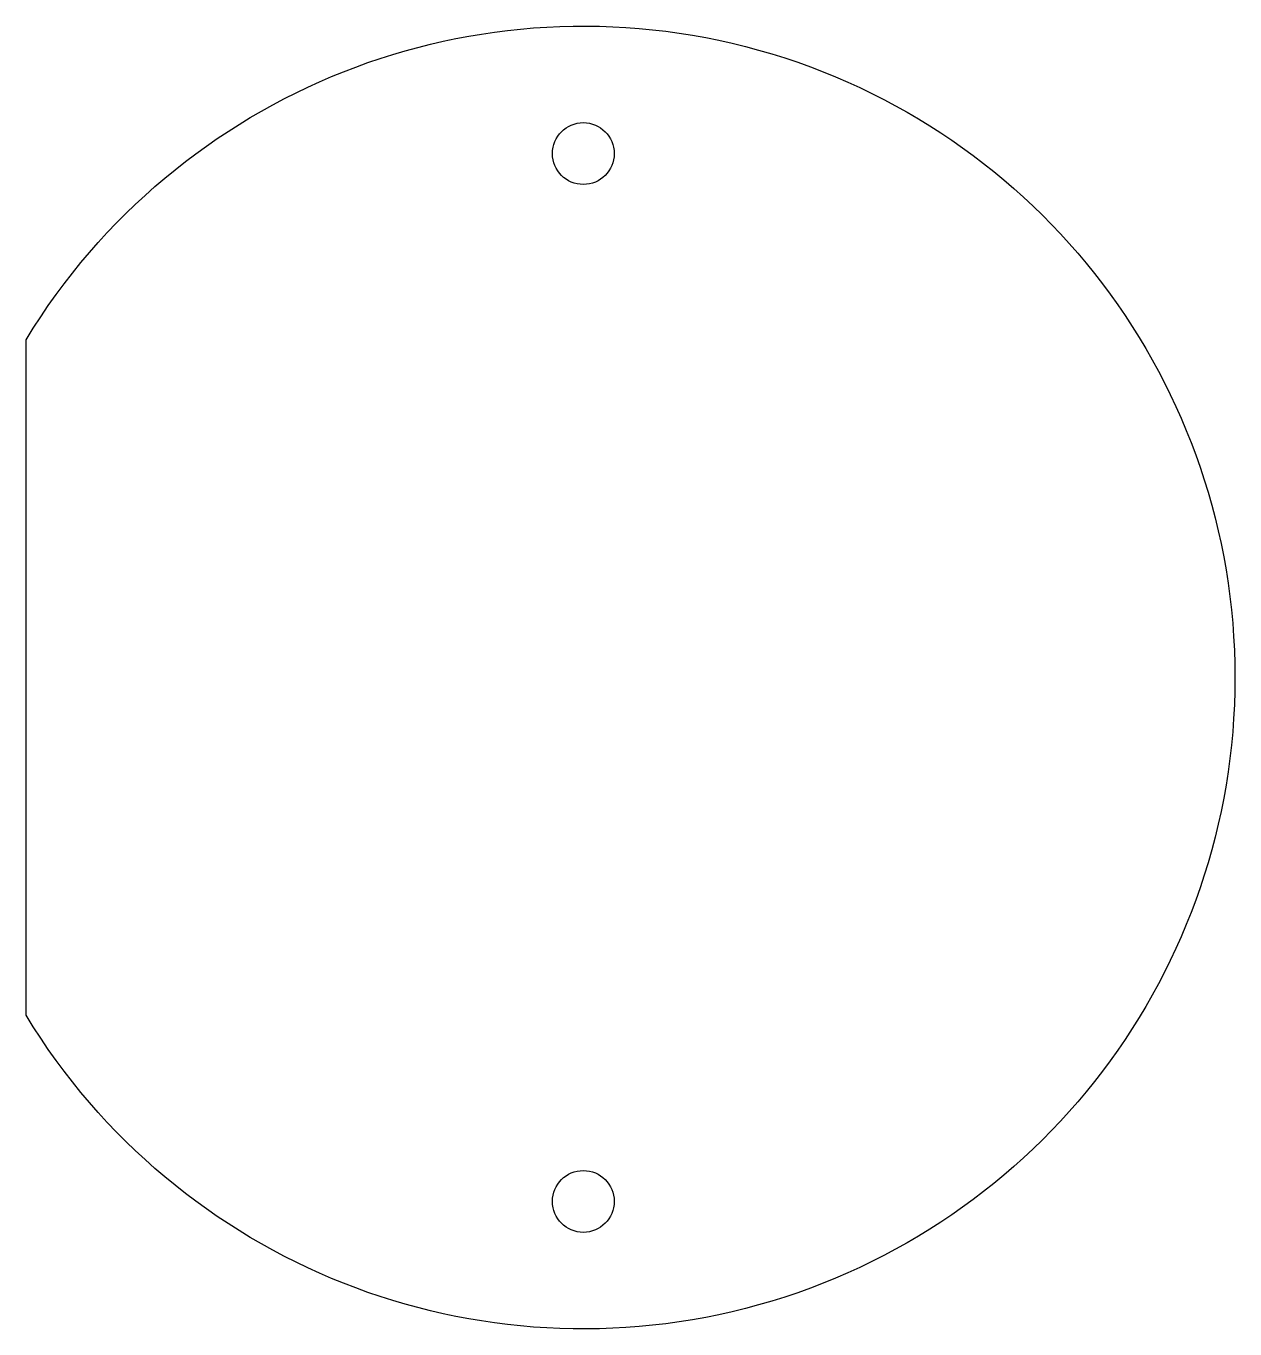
# Model space of a CAD drawing. Header units: millimetres. Extents: x -40.5 to 47.4, y -47.4 to 47.4.
import ezdxf

# ---------------------------------------------------------------- set-up
doc = ezdxf.new("R2010")
doc.units = ezdxf.units.MM
doc.layers.get('0').update_dxf_attribs({"linetype": 'CONTINUOUS'})

msp = doc.modelspace()

# ---------------------------------------------------------------- linework, layer by layer
msp.add_lwpolyline([(-40.511, -24.554), (-40.511, 24.554, -3.579111)], format="xyb", close=True)
for centre in [(0, 38.1), (0, -38.1)]:
    msp.add_circle(centre, 2.248)

doc.saveas('drawing.dxf')
